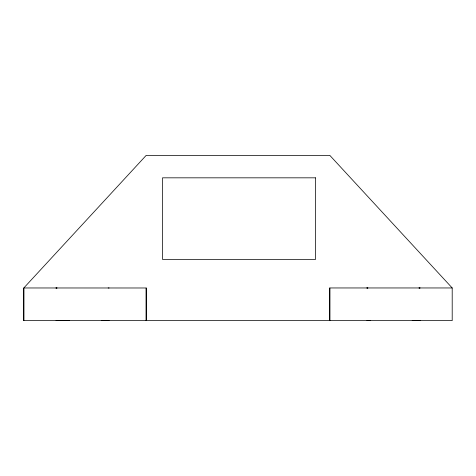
<?xml version="1.0" encoding="UTF-8"?>
<svg xmlns="http://www.w3.org/2000/svg" width="476" height="476" viewBox="0 0 476 476"><rect width="100%" height="100%" fill="white"/><g stroke="black" fill="none" stroke-linecap="round" stroke-linejoin="round"><path stroke-width="0.71" d="M23.8 320.628L23.8 287.986L146.197 155.366L329.803 155.366L452.2 287.956L452.2 320.628L23.8 320.622L23.8 287.968L146.197 287.986L146.197 320.622L146.197 287.986M329.803 287.956L329.803 320.628L329.803 287.956L452.2 287.956M108.171 287.98L109.075 287.98M419.064 320.622L419.969 320.622L412.204 320.622M56.031 320.634L69.294 320.634M101.305 320.628L109.069 320.634M366.931 320.622L370.483 320.622M315.523 177.828L162.518 177.828L162.524 259.432L315.523 259.432L315.523 177.828M56.936 287.98L56.031 287.98L56.936 287.98M367.829 287.968L366.931 287.968L367.829 287.968M419.969 287.968L419.064 287.968L419.969 287.968"/></g></svg>
